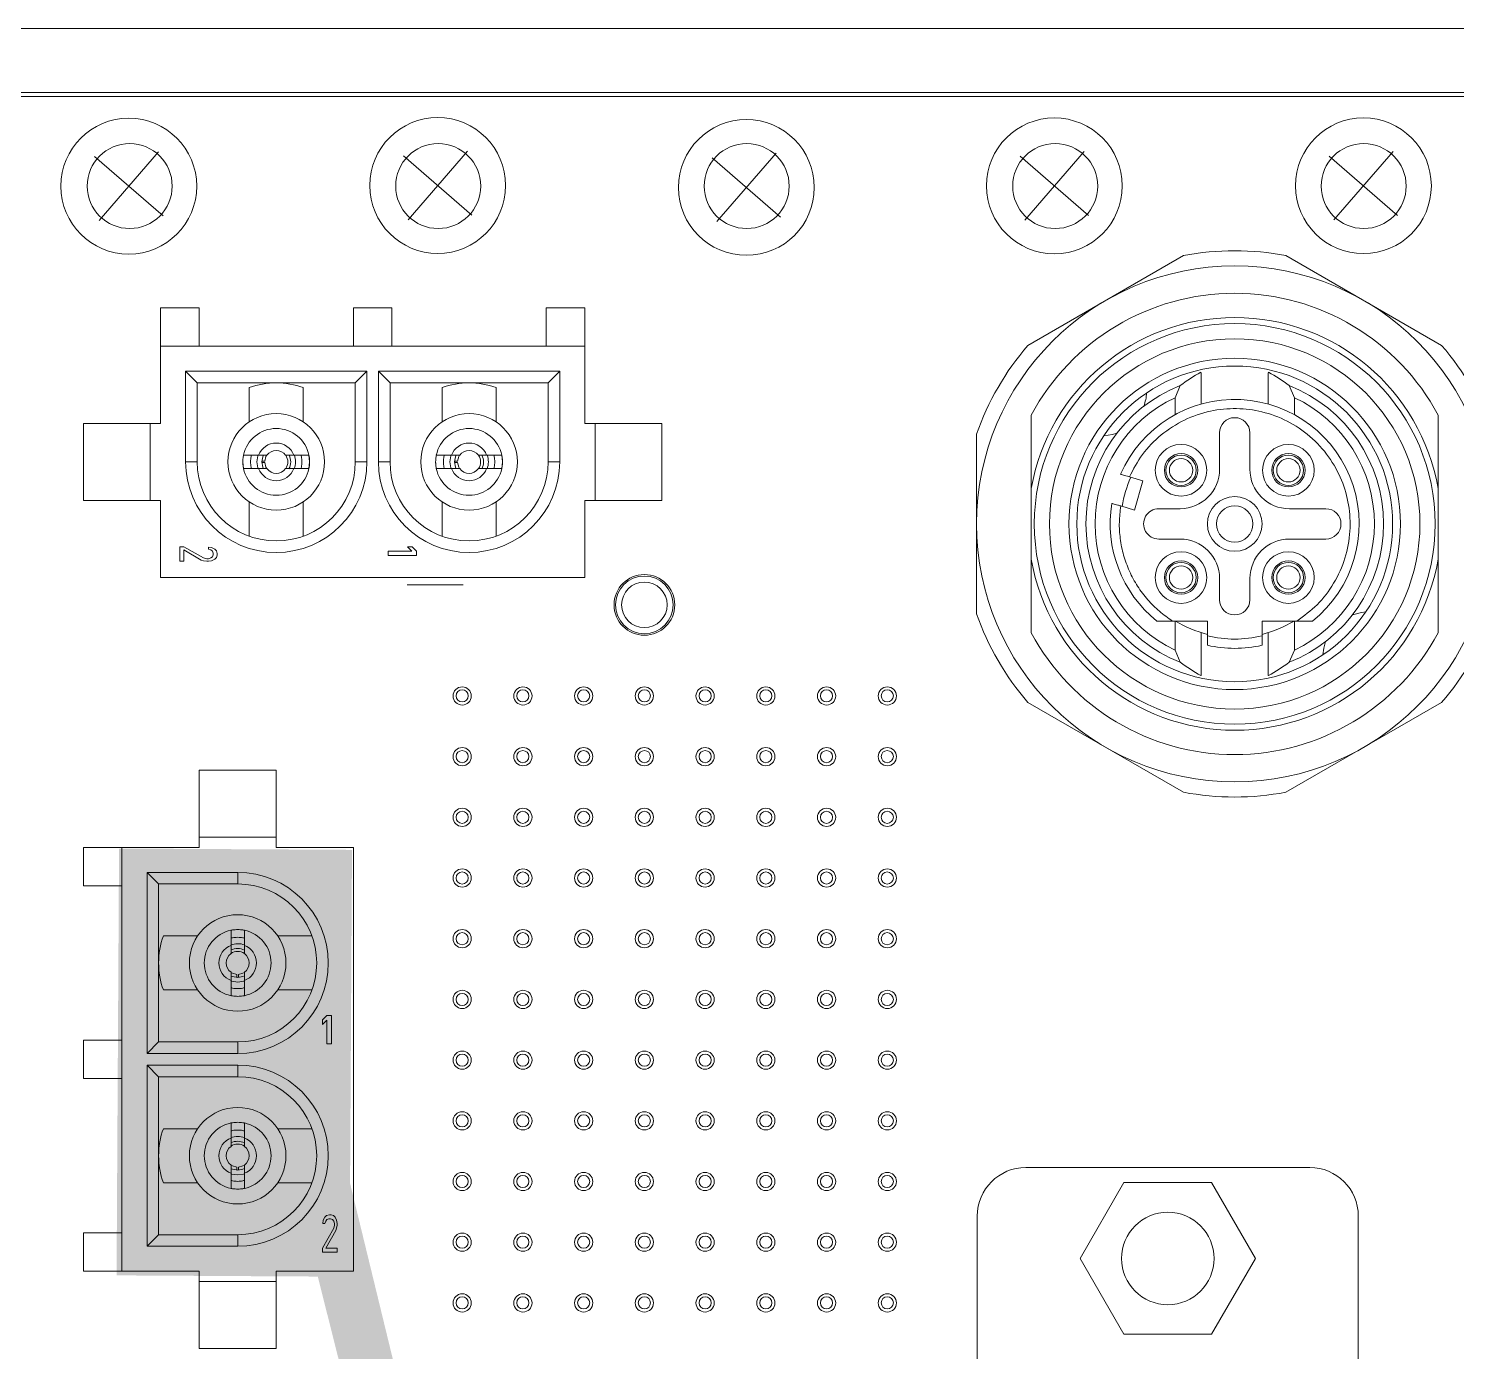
# Model space of a CAD drawing. Extents: x -194 to 239, y -574 to -265.
# Drawn here: x -122.76 to -107.79, y -470.04 to -456.17 of the extents above; entities that cross this region are included whole.
import ezdxf

# ---------------------------------------------------------------- set-up
doc = ezdxf.new("R2010")
doc.units = 0
doc.header["$LTSCALE"] = 0.5
doc.layers.get('0').update_dxf_attribs({"linetype": 'CONTINUOUS'})
doc.layers.add('1', color=7, linetype='CONTINUOUS')

msp = doc.modelspace()

# ---------------------------------------------------------------- hatches: boundary and pattern name
at = {"lineweight": 5}
for points in [[(-119.36659, -464.78122), (-119.39257, -469.25698), (-121.83391, -469.24281), (-121.80794, -464.76705)], [(-120.02046, -468.08319), (-119.4341, -468.08319), (-116.33505, -480.83071), (-68.47953, -480.83071), (-68.48858, -466.93802), (-67.91047, -466.93802), (-67.90142, -481.26275), (-116.70109, -481.26275)]]:
    msp.add_hatch(color=256, dxfattribs=at).paths.add_polyline_path(points)

# ---------------------------------------------------------------- linework, layer by layer
at = {"color": 7, "linetype": 'Continuous', "lineweight": 5}
for p, q in [((-83.76474, -456.88229), (-123.0932, -456.88229)), ((-110.65282, -458.55038), (-112.28321, -459.49169)), ((-107.94799, -459.49169), (-109.57837, -458.55038)), ((-121.37291, -459.5009), (-121.37291, -459.09677)), ((-121.37291, -459.09677), (-120.96877, -459.09677)), ((-120.96877, -459.09677), (-120.96877, -459.5009)), ((-119.35223, -459.09677), (-118.9481, -459.09677)), ((-119.35223, -459.5009), (-119.35223, -459.09677)), ((-118.9481, -459.09677), (-118.9481, -459.5009)), ((-117.33156, -459.09677), (-116.92743, -459.09677)), ((-117.33156, -459.5009), (-117.33156, -459.09677)), ((-116.92743, -459.09677), (-116.92743, -459.5009)), ((-116.92743, -459.5009), (-121.37291, -459.5009)), ((-121.37291, -459.5009), (-121.37291, -460.30917)), ((-116.92743, -459.5009), (-116.92743, -460.30917)), ((-120.98899, -459.88482), (-121.11023, -459.76358)), ((-121.11023, -460.71331), (-121.11023, -459.76358)), ((-121.11023, -459.76358), (-119.2108, -459.76358)), ((-119.2108, -459.76358), (-119.33203, -459.88482)), ((-119.2108, -459.76358), (-119.2108, -460.71331)), ((-118.9683, -459.88482), (-119.08956, -459.76358)), ((-119.08956, -460.71331), (-119.08956, -459.76358)), ((-119.08956, -459.76358), (-117.1901, -459.76358)), ((-117.1901, -459.76358), (-117.31134, -459.88482)), ((-117.1901, -459.76358), (-117.1901, -460.71331)), ((-110.46951, -459.77278), (-110.46564, -459.77879)), ((-110.46564, -459.77879), (-110.46564, -460.10664)), ((-109.76556, -459.77879), (-109.76169, -459.77278)), ((-109.76556, -460.10664), (-109.76556, -459.77879)), ((-119.33203, -459.88482), (-120.98899, -459.88482)), ((-120.98899, -460.71331), (-120.98899, -459.88482)), ((-120.44372, -460.29404), (-120.44372, -459.93474)), ((-119.8773, -459.93474), (-119.8773, -460.29404)), ((-119.33203, -459.88482), (-119.33203, -460.71331)), ((-117.31134, -459.88482), (-118.9683, -459.88482)), ((-118.9683, -460.71331), (-118.9683, -459.88482)), ((-118.42305, -460.29404), (-118.42305, -459.93474)), ((-117.85661, -459.93474), (-117.85661, -460.29404)), ((-117.31134, -459.88482), (-117.31134, -460.71331)), ((-110.74121, -460.04012), (-110.68611, -459.91236)), ((-109.54508, -459.91234), (-109.48998, -460.04012)), ((-110.74121, -460.21859), (-110.74121, -460.04012)), ((-109.48998, -460.04012), (-109.48998, -460.21859)), ((-121.48121, -460.30917), (-122.18119, -460.30917)), ((-122.18119, -460.30917), (-122.18119, -461.11744)), ((-121.37291, -460.30917), (-121.48121, -460.30917)), ((-121.48121, -460.30917), (-121.48121, -461.11744)), ((-116.81914, -460.30917), (-116.92743, -460.30917)), ((-116.11916, -460.30917), (-116.81914, -460.30917)), ((-116.81914, -461.11744), (-116.81914, -460.30917)), ((-116.11916, -461.11744), (-116.11916, -460.30917)), ((-112.82044, -460.4222), (-112.82044, -462.30481)), ((-110.27471, -460.79071), (-110.27471, -460.40885)), ((-109.95648, -460.40885), (-109.95648, -460.79071)), ((-121.11023, -460.71331), (-120.98899, -460.71331)), ((-120.51054, -460.71331), (-120.50347, -460.78331)), ((-120.50347, -460.6433), (-120.34496, -460.6433)), ((-120.34496, -460.6433), (-120.25824, -460.6433)), ((-120.31177, -460.70534), (-120.2815, -460.70534)), ((-120.2815, -460.72125), (-120.31177, -460.72125)), ((-120.06278, -460.6433), (-119.97605, -460.6433)), ((-119.2108, -460.71331), (-119.33203, -460.71331)), ((-119.08956, -460.71331), (-118.9683, -460.71331)), ((-118.48987, -460.71331), (-118.4828, -460.78331)), ((-118.4828, -460.6433), (-118.32429, -460.6433)), ((-118.32429, -460.6433), (-118.23757, -460.6433)), ((-118.29109, -460.70523), (-118.2608, -460.70523)), ((-118.2608, -460.72139), (-118.29109, -460.72139)), ((-118.04209, -460.6433), (-117.95537, -460.6433)), ((-117.1901, -460.71331), (-117.31134, -460.71331)), ((-120.25824, -460.78331), (-120.34496, -460.78331)), ((-119.97605, -460.78331), (-120.06278, -460.78331)), ((-119.81754, -460.78331), (-119.97605, -460.78331)), ((-118.23757, -460.78331), (-118.32429, -460.78331)), ((-117.95537, -460.78331), (-118.04209, -460.78331)), ((-117.79687, -460.78331), (-117.95537, -460.78331)), ((-111.21975, -460.87049), (-111.07727, -460.91269)), ((-111.07727, -460.91269), (-111.16765, -461.2178)), ((-122.18119, -461.11744), (-121.48121, -461.11744)), ((-121.48121, -461.11744), (-121.37291, -461.11744)), ((-121.37291, -461.11744), (-121.37291, -461.92571)), ((-120.44372, -461.49187), (-120.44372, -461.13258)), ((-119.8773, -461.13258), (-119.8773, -461.49187)), ((-118.42305, -461.49187), (-118.42305, -461.13258)), ((-117.85661, -461.13258), (-117.85661, -461.49187)), ((-116.92743, -461.11744), (-116.92743, -461.92571)), ((-116.92743, -461.11744), (-116.81914, -461.11744)), ((-116.81914, -461.11744), (-116.11916, -461.11744)), ((-111.16765, -461.2178), (-111.31013, -461.17559)), ((-110.91114, -461.20439), (-110.68839, -461.20439)), ((-109.54281, -461.20439), (-109.16094, -461.20439)), ((-121.17085, -461.6024), (-121.12923, -461.6024)), ((-121.17085, -461.75478), (-121.17085, -461.6024)), ((-121.12923, -461.6024), (-120.9212, -461.72092)), ((-121.12923, -461.63627), (-121.12923, -461.75478)), ((-120.94616, -461.74209), (-121.12923, -461.63627)), ((-120.87128, -461.60664), (-120.87128, -461.62779)), ((-120.87128, -461.60664), (-120.83799, -461.61087)), ((-120.8463, -461.63627), (-120.87128, -461.62779)), ((-120.8463, -461.63627), (-120.82967, -461.64896)), ((-120.83799, -461.61087), (-120.80471, -461.62779)), ((-120.82134, -461.67013), (-120.82967, -461.64896)), ((-120.80471, -461.62779), (-120.78805, -461.64473)), ((-120.78805, -461.64473), (-120.77974, -461.67436)), ((-118.98852, -461.64896), (-118.74124, -461.64896)), ((-118.98852, -461.69552), (-118.98852, -461.64896)), ((-118.74124, -461.64896), (-118.78563, -461.6024)), ((-118.78563, -461.6024), (-118.73491, -461.6024)), ((-118.73491, -461.6024), (-118.69052, -461.64896)), ((-118.69052, -461.64896), (-118.69052, -461.69552)), ((-110.68839, -461.5226), (-110.91114, -461.5226)), ((-109.16094, -461.5226), (-109.54281, -461.5226)), ((-121.12923, -461.75478), (-121.17085, -461.75478)), ((-120.9212, -461.75055), (-120.94616, -461.74209)), ((-120.9212, -461.72092), (-120.88791, -461.72938)), ((-120.88791, -461.75478), (-120.9212, -461.75055)), ((-120.87128, -461.72938), (-120.88791, -461.72938)), ((-120.88791, -461.75478), (-120.87128, -461.75478)), ((-120.87128, -461.72938), (-120.8463, -461.72092)), ((-120.83799, -461.75055), (-120.87128, -461.75478)), ((-120.82967, -461.70823), (-120.8463, -461.72092)), ((-120.80471, -461.73363), (-120.83799, -461.75055)), ((-120.82967, -461.70823), (-120.82134, -461.68706)), ((-120.82134, -461.67013), (-120.82134, -461.68706)), ((-120.78805, -461.71669), (-120.80471, -461.73363)), ((-120.77974, -461.69129), (-120.78805, -461.71669)), ((-120.77974, -461.69129), (-120.77974, -461.67436)), ((-118.69052, -461.69552), (-118.98852, -461.69552)), ((-121.37291, -461.92571), (-116.92743, -461.92571)), ((-110.27469, -462.15905), (-110.27469, -461.93629)), ((-109.95648, -461.93629), (-109.95648, -462.15905)), ((-110.40198, -462.3818), (-110.76775, -462.3818)), ((-110.74121, -462.68686), (-110.74121, -462.3818)), ((-110.40198, -462.53831), (-110.40198, -462.3818)), ((-109.82919, -462.53831), (-109.82919, -462.3818)), ((-109.82919, -462.3818), (-109.46345, -462.3818)), ((-109.48996, -462.3818), (-109.48996, -462.68686)), ((-110.46564, -462.50432), (-110.46564, -462.94821)), ((-109.76556, -462.9482), (-109.76556, -462.50432)), ((-110.68609, -462.81465), (-110.74121, -462.68686)), ((-109.48996, -462.68686), (-109.54508, -462.81465)), ((-110.46564, -462.94821), (-110.46951, -462.95421)), ((-109.76169, -462.95421), (-109.76556, -462.9482)), ((-112.28321, -463.23532), (-110.65282, -464.17661)), ((-109.57835, -464.17661), (-107.94799, -463.2353)), ((-120.96877, -463.94638), (-120.96877, -464.64637)), ((-120.1605, -463.94638), (-120.96877, -463.94638)), ((-120.1605, -464.64637), (-120.1605, -463.94638)), ((-122.18119, -464.75467), (-121.77706, -464.75467)), ((-122.18119, -465.15881), (-122.18119, -464.75467)), ((-121.77706, -464.75467), (-120.96877, -464.75467)), ((-121.77706, -464.75467), (-121.77706, -469.20015)), ((-120.1605, -464.64637), (-120.96877, -464.64637)), ((-120.96877, -464.64637), (-120.96877, -464.75467)), ((-120.1605, -464.75467), (-120.1605, -464.64637)), ((-120.1605, -464.75467), (-119.35223, -464.75467)), ((-119.35223, -469.20015), (-119.35223, -464.75467)), ((-121.51436, -465.01735), (-121.39313, -465.13859)), ((-121.51436, -466.91678), (-121.51436, -465.01735)), ((-121.51436, -465.01735), (-120.56464, -465.01735)), ((-120.56464, -465.01735), (-120.56464, -465.13859)), ((-121.77706, -465.15881), (-122.18119, -465.15881)), ((-121.39313, -465.13859), (-121.39313, -466.79554)), ((-121.39313, -465.13859), (-120.56464, -465.13859)), ((-121.3432, -465.68386), (-120.98393, -465.68386)), ((-120.49463, -465.62411), (-120.49463, -465.78262)), ((-120.14537, -465.68386), (-119.78607, -465.68386)), ((-120.63465, -465.86934), (-120.63465, -465.78262)), ((-120.49463, -465.78262), (-120.49463, -465.86934)), ((-120.63465, -466.15153), (-120.63465, -466.06479)), ((-120.57272, -466.11832), (-120.57272, -466.08805)), ((-120.55656, -466.08805), (-120.55656, -466.11832)), ((-120.49463, -466.06479), (-120.49463, -466.15153)), ((-120.98393, -466.25027), (-121.3432, -466.25027)), ((-120.63465, -466.31004), (-120.63465, -466.15153)), ((-119.78607, -466.25027), (-120.14537, -466.25027)), ((-120.56464, -466.31711), (-120.49463, -466.31004)), ((-119.67555, -466.56215), (-119.62898, -466.51777)), ((-119.67555, -466.61287), (-119.67555, -466.56215)), ((-119.62898, -466.56849), (-119.67555, -466.61287)), ((-119.62898, -466.51777), (-119.58242, -466.51777)), ((-119.62898, -466.81576), (-119.62898, -466.56849)), ((-119.58242, -466.51777), (-119.58242, -466.81576)), ((-122.18119, -467.17948), (-122.18119, -466.77534)), ((-122.18119, -466.77534), (-121.77706, -466.77534)), ((-121.39313, -466.79554), (-121.51436, -466.91678)), ((-120.56464, -466.79554), (-121.39313, -466.79554)), ((-120.56464, -466.91678), (-120.56464, -466.79554)), ((-119.58242, -466.81576), (-119.62898, -466.81576)), ((-120.56464, -466.91678), (-121.51436, -466.91678)), ((-121.51436, -467.03802), (-121.39313, -467.15928)), ((-121.51436, -468.93747), (-121.51436, -467.03802)), ((-121.51436, -467.03802), (-120.56464, -467.03802)), ((-120.56464, -467.03802), (-120.56464, -467.15928)), ((-121.77706, -467.17948), (-122.18119, -467.17948)), ((-121.39313, -467.15928), (-121.39313, -468.81624)), ((-121.39313, -467.15928), (-120.56464, -467.15928)), ((-121.3432, -467.70453), (-120.98393, -467.70453)), ((-120.49463, -467.64478), (-120.49463, -467.80329)), ((-120.14537, -467.70453), (-119.78607, -467.70453)), ((-120.63465, -467.89001), (-120.63465, -467.80329)), ((-120.49463, -467.80329), (-120.49463, -467.89001)), ((-120.63465, -468.1722), (-120.63465, -468.08549)), ((-120.49463, -468.08549), (-120.49463, -468.1722)), ((-120.63465, -468.33071), (-120.63465, -468.1722)), ((-120.5726, -468.13901), (-120.5726, -468.10872)), ((-120.55669, -468.10872), (-120.55669, -468.13901)), ((-112.30411, -468.11143), (-109.32967, -468.11143)), ((-120.98393, -468.27097), (-121.3432, -468.27097)), ((-120.56464, -468.33779), (-120.49463, -468.33071)), ((-119.78607, -468.27097), (-120.14537, -468.27097)), ((-111.2762, -468.26966), (-111.73551, -469.0652)), ((-110.35758, -468.26966), (-111.2762, -468.26966)), ((-109.89827, -469.0652), (-110.35758, -468.26966)), ((-119.67132, -468.69851), (-119.66707, -468.66524)), ((-119.66707, -468.66524), (-119.65015, -468.63195)), ((-119.65015, -468.63195), (-119.63321, -468.6153)), ((-119.64167, -468.67354), (-119.65015, -468.69851)), ((-119.64167, -468.67354), (-119.62898, -468.65691)), ((-119.63321, -468.6153), (-119.60359, -468.60697)), ((-119.60782, -468.64858), (-119.62898, -468.65691)), ((-119.60782, -468.64858), (-119.5909, -468.64858)), ((-119.58665, -468.60697), (-119.60359, -468.60697)), ((-119.56973, -468.65691), (-119.5909, -468.64858)), ((-119.58665, -468.60697), (-119.56125, -468.6153)), ((-119.56973, -468.65691), (-119.55702, -468.67354)), ((-119.56125, -468.6153), (-119.54433, -468.63195)), ((-119.54856, -468.69851), (-119.55702, -468.67354)), ((-119.54433, -468.63195), (-119.5274, -468.66524)), ((-119.5274, -468.66524), (-119.52317, -468.69851)), ((-112.81332, -484.47893), (-112.81332, -468.62065)), ((-108.82046, -468.62065), (-108.82046, -484.47893)), ((-122.18119, -469.20015), (-122.18119, -468.79602)), ((-122.18119, -468.79602), (-121.77706, -468.79602)), ((-121.39313, -468.81624), (-121.51436, -468.93747)), ((-120.56464, -468.81624), (-121.39313, -468.81624)), ((-120.56464, -468.93747), (-120.56464, -468.81624)), ((-119.67555, -468.95648), (-119.55702, -468.74845)), ((-119.67132, -468.69851), (-119.65015, -468.69851)), ((-119.53586, -468.77341), (-119.64167, -468.95648)), ((-119.55702, -468.74845), (-119.54856, -468.71516)), ((-119.54856, -468.69851), (-119.54856, -468.71516)), ((-119.5274, -468.74845), (-119.53586, -468.77341)), ((-119.52317, -468.71516), (-119.5274, -468.74845)), ((-119.52317, -468.71516), (-119.52317, -468.69851)), ((-120.56464, -468.93747), (-121.51436, -468.93747)), ((-119.67555, -468.99809), (-119.67555, -468.95648)), ((-119.64167, -468.95648), (-119.52317, -468.95648)), ((-119.52317, -468.95648), (-119.52317, -468.99809)), ((-119.52317, -468.99809), (-119.67555, -468.99809)), ((-111.73551, -469.0652), (-111.2762, -469.86074)), ((-110.35758, -469.86074), (-109.89827, -469.0652)), ((-121.77706, -469.20015), (-122.18119, -469.20015)), ((-121.77706, -469.20015), (-120.96877, -469.20015)), ((-120.96877, -469.20015), (-120.96877, -469.30843)), ((-120.1605, -469.30843), (-120.1605, -469.20015)), ((-120.1605, -469.20015), (-119.35223, -469.20015)), ((-120.96877, -469.30843), (-120.96877, -470.00842)), ((-120.96877, -469.30843), (-120.1605, -469.30843)), ((-120.1605, -470.00842), (-120.1605, -469.30843)), ((-111.2762, -469.86074), (-110.35758, -469.86074)), ((-120.96877, -470.00842), (-120.1605, -470.00842))]:
    msp.add_line(p, q, dxfattribs=at)
at = {"linetype": 'Continuous', "lineweight": 5}
for p, q in [((-118.15753, -457.45658), (-118.77896, -458.17396)), ((-111.69485, -457.46016), (-112.31628, -458.17754)), ((-108.45603, -457.45912), (-109.07746, -458.17651)), ((-122.06452, -457.51159), (-121.34713, -458.13302)), ((-121.39511, -457.46361), (-122.01654, -458.181)), ((-118.82693, -457.50455), (-118.10955, -458.12599)), ((-115.59223, -457.5248), (-114.87485, -458.14623)), ((-114.92282, -457.47682), (-115.54425, -458.1942)), ((-112.36426, -457.50813), (-111.64688, -458.12957)), ((-109.12544, -457.5071), (-108.40806, -458.12853))]:
    msp.add_line(p, q, dxfattribs=at)
at = {"lineweight": 5}
msp.add_line((-118.78712, -462.00095), (-118.20077, -462.00095), dxfattribs=at)
at = {"color": 7, "linetype": 'Continuous', "lineweight": 5, "flags": 128}
for points in [[(-111.48858, -460.43989), (-111.39611, -460.42542), (-111.35014, -460.41101)], [(-120.36279, -460.71331), (-120.35289, -460.65079), (-120.35014, -460.6429)], [(-120.34985, -460.78447), (-120.35289, -460.7758), (-120.36279, -460.71331)], [(-120.29411, -460.64191), (-120.30175, -460.65859), (-120.31198, -460.71331)], [(-120.31198, -460.71331), (-120.30175, -460.76803), (-120.29424, -460.78442)], [(-120.2815, -460.70534), (-120.26827, -460.65777), (-120.2593, -460.64303)], [(-120.2594, -460.78345), (-120.26827, -460.76884), (-120.2815, -460.72125)], [(-119.81754, -460.78331), (-119.81046, -460.71331), (-119.81754, -460.6433)], [(-118.3421, -460.71331), (-118.3322, -460.65079), (-118.32945, -460.6429)], [(-118.32916, -460.78447), (-118.3322, -460.7758), (-118.3421, -460.71331)], [(-118.27342, -460.64191), (-118.28108, -460.65859), (-118.2913, -460.71331)], [(-118.2913, -460.71331), (-118.28108, -460.76803), (-118.27357, -460.78442)], [(-118.2608, -460.70523), (-118.24755, -460.65768), (-118.23863, -460.64303)], [(-118.23871, -460.78347), (-118.24755, -460.76894), (-118.2608, -460.72139)], [(-117.79687, -460.78331), (-117.78979, -460.71331), (-117.79687, -460.6433)], [(-108.74262, -462.28711), (-108.78772, -462.29183), (-108.88106, -462.31598)], [(-109.1631, -462.59802), (-109.18298, -462.66758), (-109.19199, -462.73648)], [(-120.49463, -465.62411), (-120.56464, -465.61703), (-120.63465, -465.62411)], [(-120.63603, -466.10066), (-120.61936, -466.1083), (-120.56464, -466.11855)], [(-120.57272, -466.08805), (-120.62027, -466.07479), (-120.63491, -466.06587)], [(-120.56464, -466.11855), (-120.50992, -466.1083), (-120.49353, -466.10081)], [(-120.49448, -466.06595), (-120.50901, -466.07479), (-120.55656, -466.08805)], [(-120.56464, -466.16934), (-120.62715, -466.15944), (-120.63506, -466.15669)], [(-120.49349, -466.15641), (-120.50214, -466.15944), (-120.56464, -466.16934)], [(-120.49463, -467.64478), (-120.56464, -467.63771), (-120.63465, -467.64478)], [(-120.63603, -468.12133), (-120.61936, -468.129), (-120.56464, -468.13922)], [(-120.56464, -468.19001), (-120.62715, -468.18011), (-120.63506, -468.17736)], [(-120.5726, -468.10872), (-120.62017, -468.09552), (-120.63491, -468.08655)], [(-120.56464, -468.13922), (-120.50992, -468.129), (-120.49353, -468.12149)], [(-120.49349, -468.1771), (-120.50214, -468.18011), (-120.56464, -468.19001)], [(-120.4945, -468.08664), (-120.50912, -468.09552), (-120.55669, -468.10872)]]:
    msp.add_lwpolyline(points, dxfattribs=at)
at = {"linetype": 'Continuous', "lineweight": 5}
for centre in [(-121.70582, -457.82231), (-118.46824, -457.81527), (-115.23354, -457.83551), (-112.00557, -457.81885), (-108.76675, -457.81782)]:
    msp.add_circle(centre, 0.71184, dxfattribs=at)
at = {"color": 7, "linetype": 'Continuous', "lineweight": 5}
for centre, radius in [((-121.69622, -457.82103), 0.4455), ((-118.46314, -457.82103), 0.4455), ((-115.23005, -457.82103), 0.4455), ((-111.99697, -457.82103), 0.4455), ((-108.76388, -457.82103), 0.4455), ((-110.1156, -461.3635), 2.70485), ((-110.1156, -461.3635), 2.10023), ((-110.1156, -461.3635), 1.94112), ((-110.1156, -461.3635), 1.73699), ((-110.1156, -461.3635), 1.65473), ((-120.16051, -460.71331), 0.50597), ((-118.13983, -460.71331), 0.50597), ((-110.67813, -460.80096), 0.27048), ((-109.55306, -460.80096), 0.27048), ((-110.67813, -460.80096), 0.17502), ((-110.67813, -460.80096), 0.15911), ((-110.67813, -460.80096), 0.12236), ((-109.55306, -460.80096), 0.17502), ((-109.55306, -460.80096), 0.15911), ((-109.55306, -460.80096), 0.12236), ((-110.1156, -461.3635), 0.2864), ((-110.1156, -461.3635), 0.19093), ((-110.67813, -461.92603), 0.27048), ((-110.67813, -461.92603), 0.17502), ((-110.67813, -461.92603), 0.15911), ((-109.55306, -461.92603), 0.27048), ((-109.55306, -461.92603), 0.17502), ((-109.55306, -461.92603), 0.15911), ((-116.30244, -462.21243), 0.31822), ((-116.30244, -462.21243), 0.30231), ((-110.67813, -461.92603), 0.12236), ((-109.55306, -461.92603), 0.12236), ((-116.30244, -462.21243), 0.23866), ((-118.21175, -463.16708), 0.09547), ((-118.21175, -463.16708), 0.06364), ((-117.57531, -463.16708), 0.09547), ((-117.57531, -463.16708), 0.06364), ((-116.93888, -463.16708), 0.09547), ((-116.93888, -463.16708), 0.06364), ((-116.30244, -463.16708), 0.09547), ((-116.30244, -463.16708), 0.06364), ((-115.66601, -463.16708), 0.09547), ((-115.66601, -463.16708), 0.06364), ((-115.02958, -463.16708), 0.09547), ((-115.02958, -463.16708), 0.06364), ((-114.39314, -463.16708), 0.09547), ((-114.39314, -463.16708), 0.06364), ((-113.75671, -463.16708), 0.09547), ((-113.75671, -463.16708), 0.06364), ((-118.21175, -463.80351), 0.09547), ((-118.21175, -463.80351), 0.06364), ((-117.57531, -463.80351), 0.09547), ((-117.57531, -463.80351), 0.06364), ((-116.93888, -463.80351), 0.09547), ((-116.93888, -463.80351), 0.06364), ((-116.30244, -463.80351), 0.09547), ((-116.30244, -463.80351), 0.06364), ((-115.66601, -463.80351), 0.09547), ((-115.66601, -463.80351), 0.06364), ((-115.02958, -463.80351), 0.09547), ((-115.02958, -463.80351), 0.06364), ((-114.39314, -463.80351), 0.09547), ((-114.39314, -463.80351), 0.06364), ((-113.75671, -463.80351), 0.09547), ((-113.75671, -463.80351), 0.06364), ((-118.21175, -464.43995), 0.09547), ((-117.57531, -464.43995), 0.09547), ((-116.93888, -464.43995), 0.09547), ((-116.30244, -464.43995), 0.09547), ((-115.66601, -464.43995), 0.09547), ((-115.02958, -464.43995), 0.09547), ((-114.39314, -464.43995), 0.09547), ((-113.75671, -464.43995), 0.09547), ((-118.21175, -464.43995), 0.06364), ((-117.57531, -464.43995), 0.06364), ((-116.93888, -464.43995), 0.06364), ((-116.30244, -464.43995), 0.06364), ((-115.66601, -464.43995), 0.06364), ((-115.02958, -464.43995), 0.06364), ((-114.39314, -464.43995), 0.06364), ((-113.75671, -464.43995), 0.06364), ((-118.21175, -465.07638), 0.09547), ((-118.21175, -465.07638), 0.06364), ((-117.57531, -465.07638), 0.09547), ((-117.57531, -465.07638), 0.06364), ((-116.93888, -465.07638), 0.09547), ((-116.93888, -465.07638), 0.06364), ((-116.30244, -465.07638), 0.09547), ((-116.30244, -465.07638), 0.06364), ((-115.66601, -465.07638), 0.09547), ((-115.66601, -465.07638), 0.06364), ((-115.02958, -465.07638), 0.09547), ((-115.02958, -465.07638), 0.06364), ((-114.39314, -465.07638), 0.09547), ((-114.39314, -465.07638), 0.06364), ((-113.75671, -465.07638), 0.09547), ((-113.75671, -465.07638), 0.06364), ((-120.56464, -465.96707), 0.50597), ((-118.21175, -465.71281), 0.09547), ((-118.21175, -465.71281), 0.06364), ((-117.57531, -465.71281), 0.09547), ((-117.57531, -465.71281), 0.06364), ((-116.93888, -465.71281), 0.09547), ((-116.93888, -465.71281), 0.06364), ((-116.30244, -465.71281), 0.09547), ((-116.30244, -465.71281), 0.06364), ((-115.66601, -465.71281), 0.09547), ((-115.66601, -465.71281), 0.06364), ((-115.02958, -465.71281), 0.09547), ((-115.02958, -465.71281), 0.06364), ((-114.39314, -465.71281), 0.09547), ((-114.39314, -465.71281), 0.06364), ((-113.75671, -465.71281), 0.09547), ((-113.75671, -465.71281), 0.06364), ((-118.21175, -466.34925), 0.09547), ((-118.21175, -466.34925), 0.06364), ((-117.57531, -466.34925), 0.09547), ((-117.57531, -466.34925), 0.06364), ((-116.93888, -466.34925), 0.09547), ((-116.93888, -466.34925), 0.06364), ((-116.30244, -466.34925), 0.09547), ((-116.30244, -466.34925), 0.06364), ((-115.66601, -466.34925), 0.09547), ((-115.66601, -466.34925), 0.06364), ((-115.02958, -466.34925), 0.09547), ((-115.02958, -466.34925), 0.06364), ((-114.39314, -466.34925), 0.09547), ((-114.39314, -466.34925), 0.06364), ((-113.75671, -466.34925), 0.09547), ((-113.75671, -466.34925), 0.06364), ((-118.21175, -466.98568), 0.09547), ((-118.21175, -466.98568), 0.06364), ((-117.57531, -466.98568), 0.09547), ((-117.57531, -466.98568), 0.06364), ((-116.93888, -466.98568), 0.09547), ((-116.93888, -466.98568), 0.06364), ((-116.30244, -466.98568), 0.09547), ((-116.30244, -466.98568), 0.06364), ((-115.66601, -466.98568), 0.09547), ((-115.66601, -466.98568), 0.06364), ((-115.02958, -466.98568), 0.09547), ((-115.02958, -466.98568), 0.06364), ((-114.39314, -466.98568), 0.09547), ((-114.39314, -466.98568), 0.06364), ((-113.75671, -466.98568), 0.09547), ((-113.75671, -466.98568), 0.06364), ((-120.56464, -467.98775), 0.50597), ((-118.21175, -467.62212), 0.09547), ((-118.21175, -467.62212), 0.06364), ((-117.57531, -467.62212), 0.09547), ((-117.57531, -467.62212), 0.06364), ((-116.93888, -467.62212), 0.09547), ((-116.93888, -467.62212), 0.06364), ((-116.30244, -467.62212), 0.09547), ((-116.30244, -467.62212), 0.06364), ((-115.66601, -467.62212), 0.09547), ((-115.66601, -467.62212), 0.06364), ((-115.02958, -467.62212), 0.09547), ((-115.02958, -467.62212), 0.06364), ((-114.39314, -467.62212), 0.09547), ((-114.39314, -467.62212), 0.06364), ((-113.75671, -467.62212), 0.09547), ((-113.75671, -467.62212), 0.06364), ((-118.21175, -468.25855), 0.09547), ((-118.21175, -468.25855), 0.06364), ((-117.57531, -468.25855), 0.09547), ((-117.57531, -468.25855), 0.06364), ((-116.93888, -468.25855), 0.09547), ((-116.93888, -468.25855), 0.06364), ((-116.30244, -468.25855), 0.09547), ((-116.30244, -468.25855), 0.06364), ((-115.66601, -468.25855), 0.09547), ((-115.66601, -468.25855), 0.06364), ((-115.02958, -468.25855), 0.09547), ((-115.02958, -468.25855), 0.06364), ((-114.39314, -468.25855), 0.09547), ((-114.39314, -468.25855), 0.06364), ((-113.75671, -468.25855), 0.09547), ((-113.75671, -468.25855), 0.06364), ((-110.81689, -469.0652), 0.48496), ((-118.21175, -468.89499), 0.09547), ((-118.21175, -468.89499), 0.06364), ((-117.57531, -468.89499), 0.09547), ((-117.57531, -468.89499), 0.06364), ((-116.93888, -468.89499), 0.09547), ((-116.93888, -468.89499), 0.06364), ((-116.30244, -468.89499), 0.09547), ((-116.30244, -468.89499), 0.06364), ((-115.66601, -468.89499), 0.09547), ((-115.66601, -468.89499), 0.06364), ((-115.02958, -468.89499), 0.09547), ((-115.02958, -468.89499), 0.06364), ((-114.39314, -468.89499), 0.09547), ((-114.39314, -468.89499), 0.06364), ((-113.75671, -468.89499), 0.09547), ((-113.75671, -468.89499), 0.06364), ((-118.21175, -469.53142), 0.09547), ((-118.21175, -469.53142), 0.06364), ((-117.57531, -469.53142), 0.09547), ((-117.57531, -469.53142), 0.06364), ((-116.93888, -469.53142), 0.09547), ((-116.93888, -469.53142), 0.06364), ((-116.30244, -469.53142), 0.09547), ((-116.30244, -469.53142), 0.06364), ((-115.66601, -469.53142), 0.09547), ((-115.66601, -469.53142), 0.06364), ((-115.02958, -469.53142), 0.09547), ((-115.02958, -469.53142), 0.06364), ((-114.39314, -469.53142), 0.09547), ((-114.39314, -469.53142), 0.06364), ((-113.75671, -469.53142), 0.09547), ((-113.75671, -469.53142), 0.06364)]:
    msp.add_circle(centre, radius, dxfattribs=at)
for centre, radius, start, end in [((-110.1156, -461.3635), 2.86395, 79.188217, 100.811945), ((-110.1156, -461.3635), 2.41845, 28.16666, 151.833502), ((-110.1156, -461.3635), 2.16388, 9.838308, 170.161854), ((-110.1156, -461.3635), 2.86395, 139.188217, 160.811945), ((-110.1156, -461.3635), 2.86395, 19.188217, 40.811945), ((-120.16051, -460.71331), 0.82848, 90, 109.989475), ((-120.16051, -460.71331), 0.82848, 70.010525, 90), ((-118.13983, -460.71331), 0.82848, 90, 109.989475), ((-118.13983, -460.71331), 0.82848, 70.010525, 90), ((-110.1156, -461.3635), 1.55926, 111.461935, 248.538227), ((-111.51575, -459.96334), 0.47733, 339.697884, 356.736818), ((-110.1156, -461.3635), 1.55926, 291.461935, 68.538227), ((-110.1156, -461.3635), 1.4638, 115.30255, 244.697612), ((-110.1156, -461.3635), 1.30469, 308.694821, 156.495355), ((-110.1156, -461.3635), 1.4638, 295.30255, 64.697612), ((-110.1156, -460.40885), 0.15911, 0.000081, 180.000081), ((-120.16051, -460.71331), 0.35004, 11.536959, 168.463041), ((-118.13983, -460.71331), 0.35004, 11.536959, 168.463041), ((-120.16051, -460.71331), 0.19729, 20.78356, 159.21644), ((-120.16051, -460.71331), 0.12022, 35.614879, 144.385121), ((-118.13983, -460.71331), 0.19729, 20.78356, 159.21644), ((-118.13983, -460.71331), 0.12022, 35.614879, 144.385121), ((-120.16051, -460.71331), 0.94972, 180, 0), ((-120.16051, -460.71331), 0.82848, 180, 0), ((-120.16051, -460.71331), 0.12124, 324.649567, 35.436936), ((-120.16051, -460.71331), 0.15147, 331.860107, 27.65576), ((-120.16051, -460.71331), 0.20227, 339.473253, 20.346573), ((-118.13983, -460.71331), 0.94972, 180, 0), ((-118.13983, -460.71331), 0.82848, 180, 0), ((-118.13983, -460.71331), 0.12124, 324.651505, 35.437231), ((-118.13983, -460.71331), 0.15147, 331.860107, 27.65576), ((-118.13983, -460.71331), 0.20227, 339.162958, 20.346573), ((-120.16051, -460.71331), 0.35004, 191.536959, 348.463041), ((-120.16051, -460.71331), 0.19729, 200.78356, 339.21644), ((-120.16051, -460.71331), 0.12022, 215.614879, 324.385121), ((-118.13983, -460.71331), 0.35004, 191.536959, 348.463041), ((-118.13983, -460.71331), 0.19729, 200.78356, 339.21644), ((-118.13983, -460.71331), 0.12022, 215.614879, 324.385121), ((-110.1156, -461.3635), 1.19331, 155.837825, 171.162337), ((-110.68839, -460.79071), 0.41368, 270.000081, 0.000081), ((-109.54281, -460.7907), 0.41368, 180.000081, 270.000081), ((-110.1156, -461.3635), 1.30469, 170.504807, 231.305341), ((-110.91114, -461.3635), 0.15911, 90.000081, 270.000081), ((-109.16094, -461.3635), 0.15911, 270.000081, 90.000081), ((-110.68839, -461.93629), 0.41368, 0.000081, 90.000081), ((-109.5428, -461.93629), 0.41368, 90.000081, 180.000081), ((-110.1156, -461.3635), 2.16388, 189.838308, 350.161854), ((-110.11559, -462.15904), 0.15911, 180.000081, 0.000081), ((-110.1156, -461.3635), 2.86395, 199.188217, 220.811945), ((-110.1156, -461.3635), 1.19331, 238.576175, 256.113541), ((-110.1156, -461.3635), 1.19331, 283.886621, 301.423988), ((-110.1156, -461.3635), 2.86395, 319.188217, 340.811945), ((-110.1156, -461.3635), 2.41845, 208.16666, 331.833502), ((-110.1156, -461.3635), 1.30469, 257.319698, 282.680465), ((-110.1156, -461.3635), 2.86395, 259.188217, 280.811945), ((-120.56464, -465.96707), 0.94972, 270, 90), ((-120.56464, -465.96707), 0.82848, 270, 90), ((-120.56464, -465.96707), 0.82848, 160.010525, 180), ((-120.56464, -465.96707), 0.35004, 101.536959, 258.463041), ((-120.56464, -465.96707), 0.35004, 281.536959, 78.463041), ((-120.56464, -465.96707), 0.19729, 110.78356, 249.21644), ((-120.56464, -465.96707), 0.20227, 69.162958, 111.140101), ((-120.56464, -465.96707), 0.15147, 61.860107, 117.65576), ((-120.56464, -465.96707), 0.19729, 290.78356, 69.21644), ((-120.56464, -465.96707), 0.82848, 180, 199.989475), ((-120.56464, -465.96707), 0.12022, 125.614879, 234.385121), ((-120.56464, -465.96707), 0.12124, 54.651505, 125.437231), ((-120.56464, -465.96707), 0.12022, 305.614879, 54.385121), ((-120.56464, -467.98775), 0.94972, 270, 90), ((-120.56464, -467.98775), 0.82848, 270, 90), ((-120.56464, -467.98775), 0.82848, 160.010525, 180), ((-120.56464, -467.98775), 0.35004, 101.536959, 258.463041), ((-120.56464, -467.98775), 0.20227, 69.473253, 110.346573), ((-120.56464, -467.98775), 0.35004, 281.536959, 78.463041), ((-120.56464, -467.98775), 0.19729, 110.78356, 249.21644), ((-120.56464, -467.98775), 0.12022, 125.614879, 234.385121), ((-120.56464, -467.98775), 0.15147, 61.860107, 117.65576), ((-120.56464, -467.98775), 0.12124, 54.649567, 125.436936), ((-120.56464, -467.98775), 0.19729, 290.78356, 69.21644), ((-120.56464, -467.98775), 0.12022, 305.614879, 54.385121), ((-120.56464, -467.98775), 0.82848, 180, 199.989475), ((-112.30411, -468.62065), 0.50921, 90, 180), ((-109.32967, -468.62065), 0.50921, 0, 90)]:
    msp.add_arc(centre, radius, start, end, dxfattribs=at)
for centre, start_param, end_param in [((-109.48224, -461.3635), 5.24319519, 5.37768538), ((-110.74895, -461.3635), 4.04709258, 4.18158277), ((-109.48224, -461.3635), 0.90549993, 1.03999012), ((-110.74895, -461.3635), 2.10160253, 2.23609272)]:
    msp.add_ellipse(centre, major_axis=(-1.95023, 0), ratio=0.94579662, start_param=start_param, end_param=end_param, dxfattribs=at)
for points, knots in [([(-111.21975, -460.87049), (-111.17737, -460.79011), (-111.09062, -460.62559), (-110.89079, -460.4215), (-110.64793, -460.2647), (-110.37631, -460.17144), (-110.0982, -460.1441), (-109.82318, -460.17938), (-109.5591, -460.27726), (-109.3193, -460.43811), (-109.1245, -460.65125), (-108.98832, -460.89777), (-108.91243, -461.16445), (-108.89799, -461.44353), (-108.94969, -461.72602), (-109.06855, -461.98954), (-109.24054, -462.21758), (-109.39029, -462.3279), (-109.46345, -462.3818)], [0, 0, 0, 0, 0.06043751, 0.1237064, 0.1881786, 0.25204493, 0.31358387, 0.3732438, 0.43573145, 0.50000177, 0.56426854, 0.62675735, 0.6864118, 0.7479536, 0.81181994, 0.87629105, 0.93956059, 1, 1, 1, 1]), ([(-112.24765, -460.99376), (-112.24765, -460.86213), (-112.24765, -460.59617), (-112.24765, -460.34751), (-112.24765, -460.2219)], [0, 0, 0, 0, 0.49489289, 1, 1, 1, 1]), ([(-107.98355, -460.2219), (-107.98355, -460.34517), (-107.98355, -460.59376), (-107.98355, -460.85969), (-107.98355, -460.99376)], [0, 0, 0, 0, 0.49584116, 1, 1, 1, 1]), ([(-120.50335, -460.6433), (-120.50441, -460.64853), (-120.5068, -460.66042), (-120.50986, -460.68493), (-120.51032, -460.70385), (-120.51054, -460.71331)], [0, 0, 0, 0, 0.28173677, 0.64078772, 1, 1, 1, 1]), ([(-120.51054, -460.71331), (-120.51032, -460.72277), (-120.50986, -460.74169), (-120.50677, -460.76641), (-120.50434, -460.77846), (-120.50326, -460.78387)], [0, 0, 0, 0, 0.35583394, 0.71150808, 1, 1, 1, 1]), ([(-120.42032, -460.6433), (-120.42169, -460.6485), (-120.4248, -460.66034), (-120.42881, -460.68482), (-120.42942, -460.70381), (-120.42972, -460.71331)], [0, 0, 0, 0, 0.28152764, 0.64084151, 1, 1, 1, 1]), ([(-120.42972, -460.71331), (-120.42942, -460.7228), (-120.42881, -460.74179), (-120.4248, -460.76626), (-120.42168, -460.77811), (-120.42032, -460.78331)], [0, 0, 0, 0, 0.35917253, 0.71828604, 1, 1, 1, 1]), ([(-119.97605, -460.6433), (-119.94416, -460.6433), (-119.89065, -460.6433), (-119.83858, -460.6433), (-119.81754, -460.6433)], [0, 0, 0, 0, 0.59581658, 1, 1, 1, 1]), ([(-119.8913, -460.71331), (-119.8916, -460.70381), (-119.89219, -460.68482), (-119.8962, -460.66034), (-119.89933, -460.6485), (-119.90071, -460.6433)], [0, 0, 0, 0, 0.35913513, 0.71843799, 1, 1, 1, 1]), ([(-119.90071, -460.78331), (-119.89933, -460.77811), (-119.8962, -460.76626), (-119.89219, -460.74179), (-119.8916, -460.7228), (-119.8913, -460.71331)], [0, 0, 0, 0, 0.28174831, 0.64085082, 1, 1, 1, 1]), ([(-119.81046, -460.71331), (-119.8107, -460.70385), (-119.81117, -460.68493), (-119.81426, -460.66024), (-119.81667, -460.6482), (-119.81775, -460.64282)], [0, 0, 0, 0, 0.35633981, 0.71251011, 1, 1, 1, 1]), ([(-119.81765, -460.78331), (-119.81661, -460.77809), (-119.81423, -460.76619), (-119.81117, -460.74168), (-119.8107, -460.72277), (-119.81046, -460.71331)], [0, 0, 0, 0, 0.28171034, 0.64076973, 1, 1, 1, 1]), ([(-118.48268, -460.6433), (-118.48372, -460.64853), (-118.4861, -460.66043), (-118.4892, -460.68493), (-118.48965, -460.70385), (-118.48987, -460.71331)], [0, 0, 0, 0, 0.28170587, 0.64078499, 1, 1, 1, 1]), ([(-118.48987, -460.71331), (-118.48965, -460.72277), (-118.4892, -460.74169), (-118.48606, -460.7664), (-118.48366, -460.77846), (-118.48259, -460.78387)], [0, 0, 0, 0, 0.35583659, 0.71153858, 1, 1, 1, 1]), ([(-118.39962, -460.6433), (-118.401, -460.6485), (-118.40413, -460.66034), (-118.40814, -460.68482), (-118.40874, -460.70381), (-118.40903, -460.71331)], [0, 0, 0, 0, 0.28156201, 0.64086487, 1, 1, 1, 1]), ([(-118.40903, -460.71331), (-118.40874, -460.7228), (-118.40814, -460.74179), (-118.40413, -460.76626), (-118.401, -460.77811), (-118.39962, -460.78331)], [0, 0, 0, 0, 0.35914918, 0.71825169, 1, 1, 1, 1]), ([(-117.95537, -460.6433), (-117.92349, -460.6433), (-117.86998, -460.6433), (-117.81791, -460.6433), (-117.79687, -460.6433)], [0, 0, 0, 0, 0.59581658, 1, 1, 1, 1]), ([(-117.87061, -460.71331), (-117.87091, -460.70381), (-117.87152, -460.68482), (-117.87553, -460.66034), (-117.87866, -460.6485), (-117.88004, -460.6433)], [0, 0, 0, 0, 0.35914305, 0.71844147, 1, 1, 1, 1]), ([(-117.88004, -460.78331), (-117.87866, -460.77811), (-117.87553, -460.76626), (-117.87152, -460.74179), (-117.87091, -460.7228), (-117.87061, -460.71331)], [0, 0, 0, 0, 0.28174483, 0.6408429, 1, 1, 1, 1]), ([(-117.78979, -460.71331), (-117.79002, -460.70384), (-117.79046, -460.68492), (-117.79359, -460.66024), (-117.79599, -460.6482), (-117.79706, -460.64282)], [0, 0, 0, 0, 0.35633636, 0.71253791, 1, 1, 1, 1]), ([(-117.79698, -460.78331), (-117.79594, -460.77808), (-117.79356, -460.76619), (-117.79047, -460.74169), (-117.79002, -460.72277), (-117.78979, -460.71331)], [0, 0, 0, 0, 0.28170587, 0.64078499, 1, 1, 1, 1]), ([(-120.34496, -460.78331), (-120.37684, -460.78331), (-120.43036, -460.78331), (-120.48242, -460.78331), (-120.50347, -460.78331)], [0, 0, 0, 0, 0.59581658, 1, 1, 1, 1]), ([(-118.32429, -460.78331), (-118.35617, -460.78331), (-118.40969, -460.78331), (-118.46175, -460.78331), (-118.4828, -460.78331)], [0, 0, 0, 0, 0.59581658, 1, 1, 1, 1]), ([(-111.31203, -460.84316), (-111.31102, -460.84345), (-111.309, -460.84405), (-111.29328, -460.8487), (-111.27012, -460.85555), (-111.24415, -460.86327), (-111.2268, -460.86841), (-111.21975, -460.87049)], [0, 0, 0, 0, 0.21260194, 0.42518392, 0.63842148, 0.85325998, 1, 1, 1, 1]), ([(-112.24765, -460.99376), (-112.24765, -461.09894), (-112.24765, -461.31162), (-112.24765, -461.5604), (-112.24765, -461.70027), (-112.24765, -461.73323)], [0, 0, 0, 0, 0.42786775, 0.86519397, 1, 1, 1, 1]), ([(-107.98355, -461.73323), (-107.98355, -461.62805), (-107.98355, -461.41537), (-107.98355, -461.16659), (-107.98355, -461.02671), (-107.98355, -460.99376)], [0, 0, 0, 0, 0.42786775, 0.86519397, 1, 1, 1, 1]), ([(-111.31013, -461.17559), (-111.32058, -461.1725), (-111.34146, -461.16632), (-111.36926, -461.15808), (-111.3901, -461.15192), (-111.40093, -461.14871), (-111.402, -461.14839), (-111.40241, -461.14826)], [0, 0, 0, 0, 0.21696341, 0.43392692, 0.64986815, 0.86423127, 1, 1, 1, 1]), ([(-110.76775, -462.3818), (-110.81459, -462.34905), (-110.90821, -462.28361), (-111.0309, -462.15965), (-111.13734, -462.01887), (-111.22239, -461.86113), (-111.2839, -461.69287), (-111.31859, -461.5198), (-111.32989, -461.3458), (-111.31672, -461.23234), (-111.31013, -461.17559)], [0, 0, 0, 0, 0.12241602, 0.24466603, 0.37239122, 0.49999733, 0.62771927, 0.75532991, 0.8776345, 1, 1, 1, 1]), ([(-112.24765, -462.5051), (-112.24765, -462.38184), (-112.24765, -462.13324), (-112.24765, -461.86731), (-112.24765, -461.73323)], [0, 0, 0, 0, 0.49582997, 1, 1, 1, 1]), ([(-107.98355, -461.73323), (-107.98355, -461.86486), (-107.98355, -462.13082), (-107.98354, -462.37949), (-107.98353, -462.50508)], [0, 0, 0, 0, 0.49491496, 1, 1, 1, 1]), ([(-110.93124, -462.3818), (-110.93031, -462.3818), (-110.92844, -462.3818), (-110.91322, -462.3818), (-110.8838, -462.3818), (-110.83308, -462.3818), (-110.79121, -462.3818), (-110.76775, -462.3818)], [0, 0, 0, 0, 0.11364794, 0.22661406, 0.39497601, 0.66107763, 1, 1, 1, 1]), ([(-109.46345, -462.3818), (-109.43069, -462.3818), (-109.38669, -462.3818), (-109.33772, -462.3818), (-109.31516, -462.3818), (-109.30207, -462.3818), (-109.30061, -462.3818), (-109.29993, -462.3818)], [0, 0, 0, 0, 0.46852647, 0.62944729, 0.79132967, 0.90375405, 1, 1, 1, 1]), ([(-109.82919, -462.53831), (-109.92466, -462.55552), (-110.11559, -462.58992), (-110.30652, -462.55552), (-110.40198, -462.53831)], [0, 0, 0, 0, 0.50001632, 1, 1, 1, 1]), ([(-110.40198, -462.53831), (-110.40198, -462.54958), (-110.40198, -462.57211), (-110.40198, -462.60202), (-110.40198, -462.62413), (-110.40198, -462.63496), (-110.40198, -462.636), (-110.40198, -462.63637)], [0, 0, 0, 0, 0.22231528, 0.44464971, 0.66358874, 0.87684337, 1, 1, 1, 1]), ([(-109.82919, -462.63636), (-109.82919, -462.63532), (-109.82919, -462.63324), (-109.82919, -462.617), (-109.82919, -462.59299), (-109.82919, -462.56531), (-109.82919, -462.54638), (-109.82919, -462.53831)], [0, 0, 0, 0, 0.20783148, 0.41562967, 0.62555868, 0.84034476, 1, 1, 1, 1]), ([(-120.56464, -465.61703), (-120.5741, -465.61726), (-120.59302, -465.61772), (-120.61772, -465.62081), (-120.62975, -465.62322), (-120.63512, -465.6243)], [0, 0, 0, 0, 0.35631995, 0.71269423, 1, 1, 1, 1]), ([(-120.63465, -465.78262), (-120.63465, -465.75073), (-120.63465, -465.69722), (-120.63465, -465.64515), (-120.63465, -465.62411)], [0, 0, 0, 0, 0.59581658, 1, 1, 1, 1]), ([(-120.49463, -465.62422), (-120.49986, -465.62317), (-120.51176, -465.62078), (-120.53627, -465.61772), (-120.55518, -465.61726), (-120.56464, -465.61703)], [0, 0, 0, 0, 0.28174275, 0.64101743, 1, 1, 1, 1]), ([(-120.56464, -465.69785), (-120.57413, -465.69816), (-120.59312, -465.69877), (-120.6176, -465.70278), (-120.62944, -465.70589), (-120.63465, -465.70726)], [0, 0, 0, 0, 0.35915849, 0.71847236, 1, 1, 1, 1]), ([(-120.49463, -465.70726), (-120.49984, -465.70589), (-120.51169, -465.70278), (-120.53617, -465.69877), (-120.55515, -465.69816), (-120.56464, -465.69785)], [0, 0, 0, 0, 0.28172014, 0.64105595, 1, 1, 1, 1]), ([(-120.63465, -466.22687), (-120.62944, -466.22825), (-120.6176, -466.23138), (-120.59312, -466.23539), (-120.57413, -466.23598), (-120.56464, -466.23628)], [0, 0, 0, 0, 0.28156201, 0.64086487, 1, 1, 1, 1]), ([(-120.56464, -466.23628), (-120.55515, -466.23598), (-120.53617, -466.23539), (-120.51169, -466.23138), (-120.49984, -466.22825), (-120.49463, -466.22687)], [0, 0, 0, 0, 0.3589207, 0.71824551, 1, 1, 1, 1]), ([(-120.49463, -466.15153), (-120.49463, -466.18342), (-120.49463, -466.23693), (-120.49463, -466.289), (-120.49463, -466.31004)], [0, 0, 0, 0, 0.59581658, 1, 1, 1, 1]), ([(-120.63465, -466.30993), (-120.62942, -466.31097), (-120.61753, -466.31335), (-120.59302, -466.31641), (-120.5741, -466.31688), (-120.56464, -466.31711)], [0, 0, 0, 0, 0.28152223, 0.64078372, 1, 1, 1, 1]), ([(-120.56464, -466.31711), (-120.55518, -466.31688), (-120.53627, -466.31641), (-120.51154, -466.31332), (-120.49948, -466.3109), (-120.49408, -466.30981)], [0, 0, 0, 0, 0.35561243, 0.71150474, 1, 1, 1, 1]), ([(-120.56464, -467.63771), (-120.5741, -467.63793), (-120.59302, -467.63838), (-120.61772, -467.6415), (-120.62975, -467.64391), (-120.63512, -467.64499)], [0, 0, 0, 0, 0.35631096, 0.71270148, 1, 1, 1, 1]), ([(-120.63465, -467.80329), (-120.63465, -467.77141), (-120.63465, -467.71789), (-120.63465, -467.66583), (-120.63465, -467.64478)], [0, 0, 0, 0, 0.59581658, 1, 1, 1, 1]), ([(-120.56464, -467.71855), (-120.57413, -467.71884), (-120.59312, -467.71943), (-120.6176, -467.72344), (-120.62944, -467.72658), (-120.63465, -467.72795)], [0, 0, 0, 0, 0.35913513, 0.71843799, 1, 1, 1, 1]), ([(-120.49463, -467.6449), (-120.49986, -467.64385), (-120.51176, -467.64148), (-120.53627, -467.63838), (-120.55518, -467.63793), (-120.56464, -467.63771)], [0, 0, 0, 0, 0.28171185, 0.64101469, 1, 1, 1, 1]), ([(-120.49463, -467.72795), (-120.49984, -467.72658), (-120.51169, -467.72344), (-120.53617, -467.71944), (-120.55515, -467.71884), (-120.56464, -467.71855)], [0, 0, 0, 0, 0.28175449, 0.6410793, 1, 1, 1, 1]), ([(-120.49463, -468.1722), (-120.49463, -468.20409), (-120.49463, -468.2576), (-120.49463, -468.30967), (-120.49463, -468.33071)], [0, 0, 0, 0, 0.59581658, 1, 1, 1, 1]), ([(-120.63465, -468.24754), (-120.62944, -468.24892), (-120.6176, -468.25205), (-120.59312, -468.25605), (-120.57413, -468.25666), (-120.56464, -468.25697)], [0, 0, 0, 0, 0.28155853, 0.64085695, 1, 1, 1, 1]), ([(-120.63465, -468.3306), (-120.62942, -468.33164), (-120.61753, -468.33402), (-120.59302, -468.33711), (-120.5741, -468.33756), (-120.56464, -468.33779)], [0, 0, 0, 0, 0.28151775, 0.64079897, 1, 1, 1, 1]), ([(-120.56464, -468.25697), (-120.55515, -468.25666), (-120.53617, -468.25605), (-120.51169, -468.25205), (-120.49984, -468.24892), (-120.49463, -468.24754)], [0, 0, 0, 0, 0.35892863, 0.71824899, 1, 1, 1, 1]), ([(-120.56464, -468.33779), (-120.55518, -468.33756), (-120.53626, -468.33711), (-120.51154, -468.33398), (-120.49948, -468.33158), (-120.49408, -468.3305)], [0, 0, 0, 0, 0.35560898, 0.71153251, 1, 1, 1, 1])]:
    msp.add_open_spline(points, degree=3, knots=knots, dxfattribs=at)
at = {"layer": '1', "lineweight": 5}
for p, q in [((-131.78873, -456.16959), (6.04841, -456.16959)), ((-132.4625, -456.83985), (4.86084, -456.83985))]:
    msp.add_line(p, q, dxfattribs=at)

doc.saveas('drawing.dxf')
